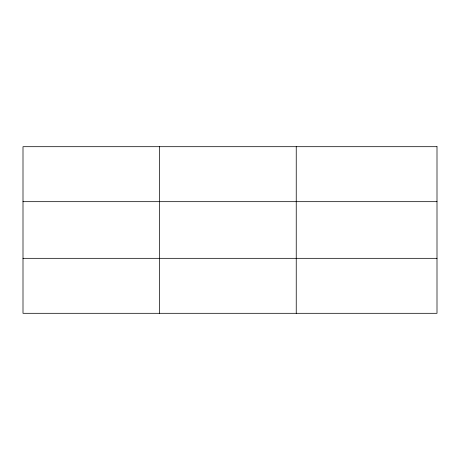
<?xml version="1.0" encoding="UTF-8"?>
<svg xmlns="http://www.w3.org/2000/svg" width="460" height="460" viewBox="0 0 460 460"><rect width="100%" height="100%" fill="white"/><g stroke="black" fill="none" stroke-linecap="round" stroke-linejoin="round"><path stroke-width="0.69" d="M159.62 313.306L159.62 146.694M296.24 313.306L296.24 146.694M23 201.675L437 201.675M23 258.325L437 258.325M437 146.694L437 313.306L23 313.306L23 146.694L437 146.694"/></g></svg>
